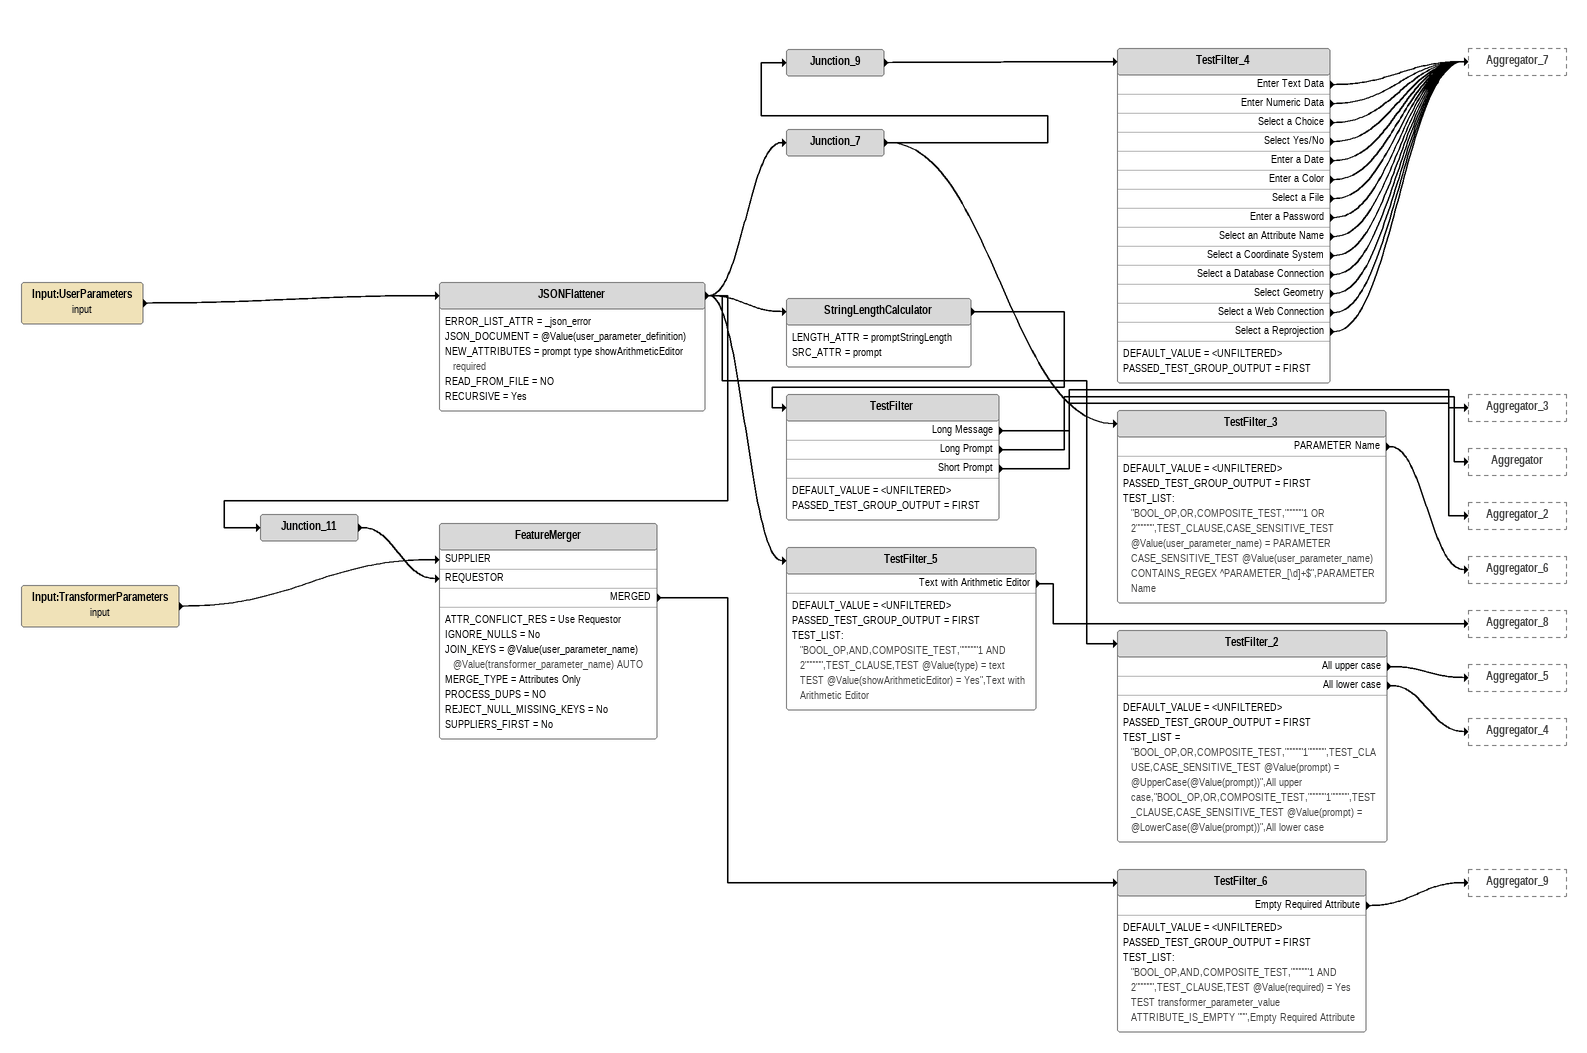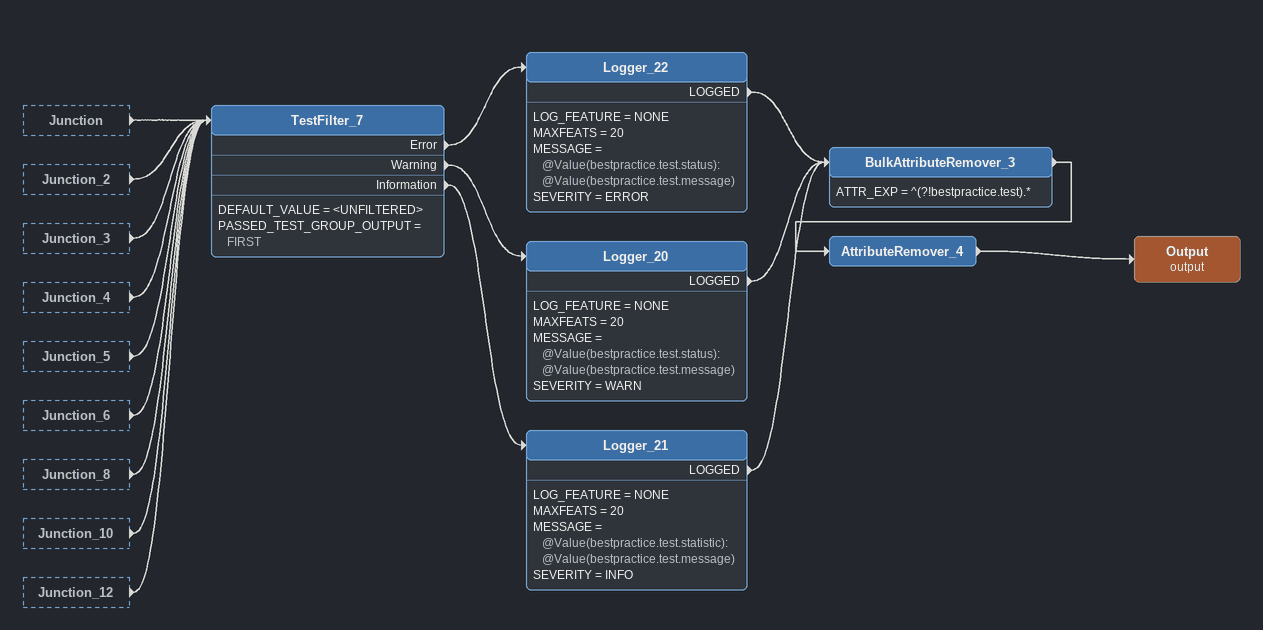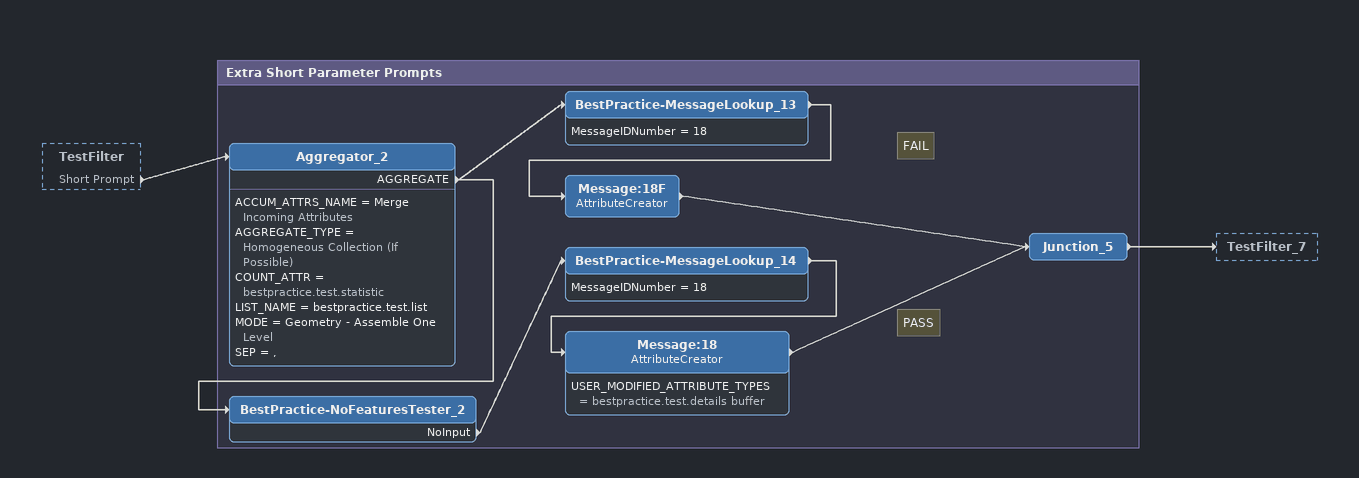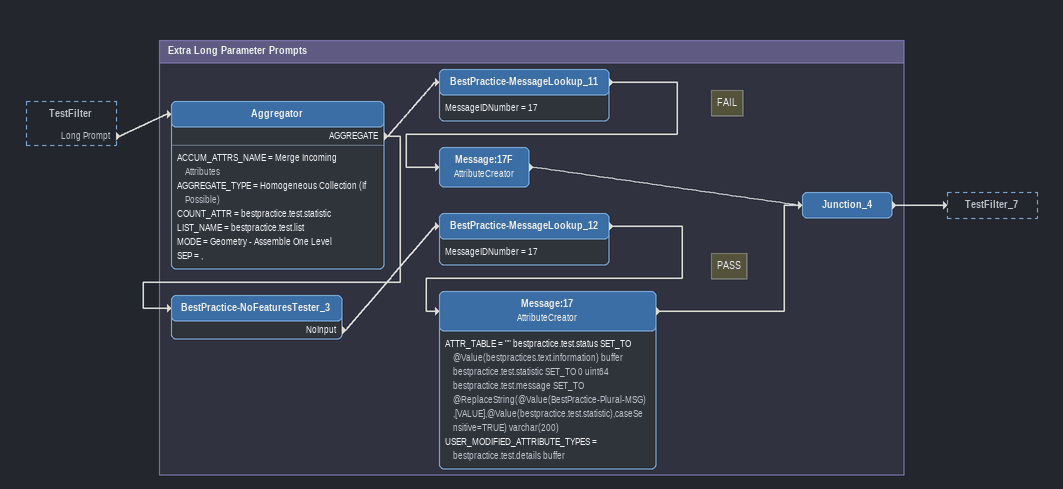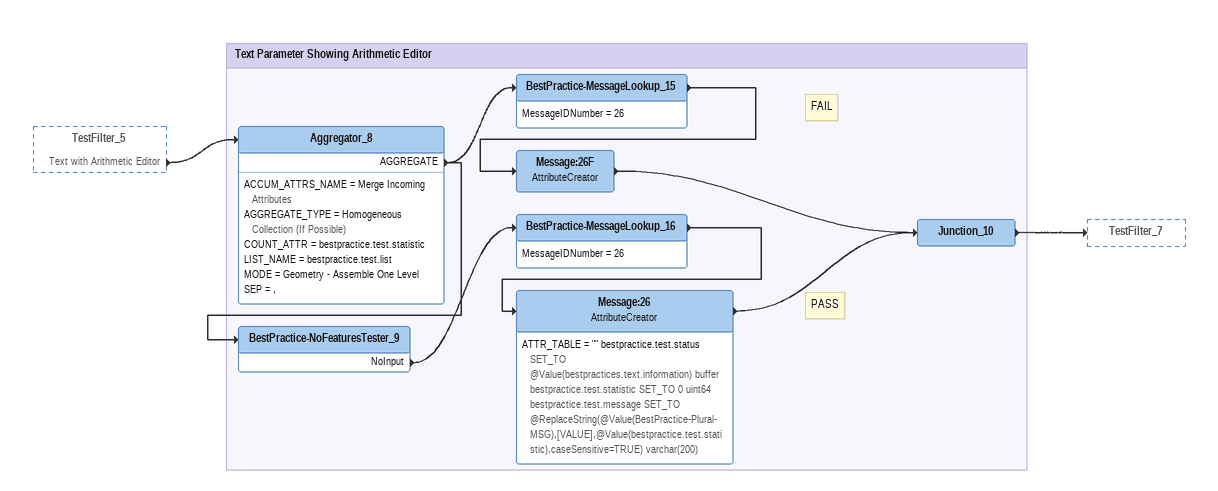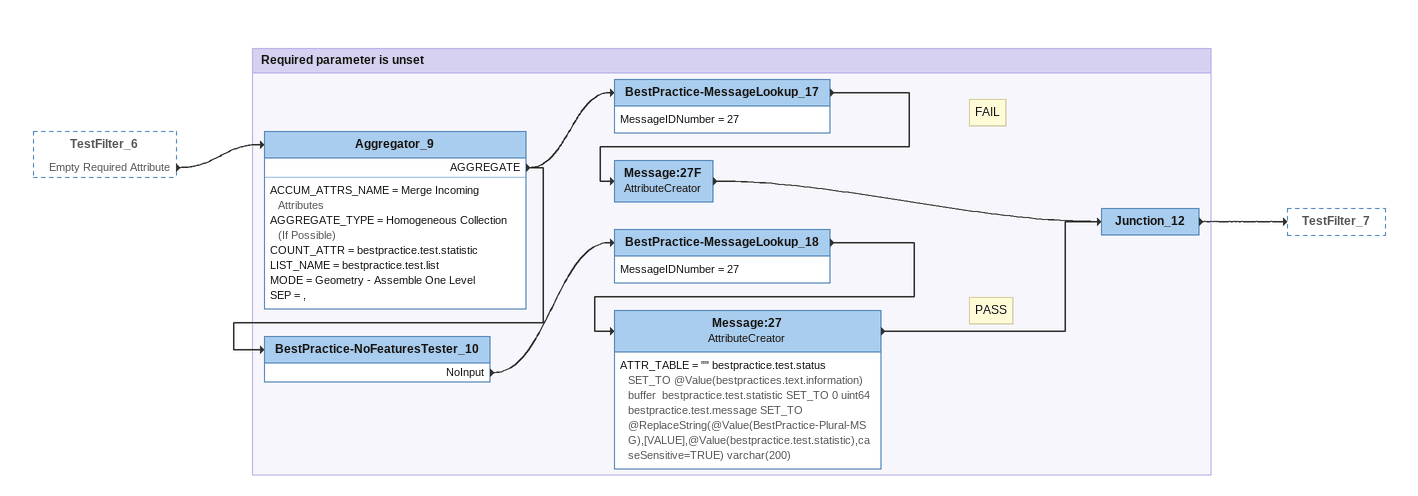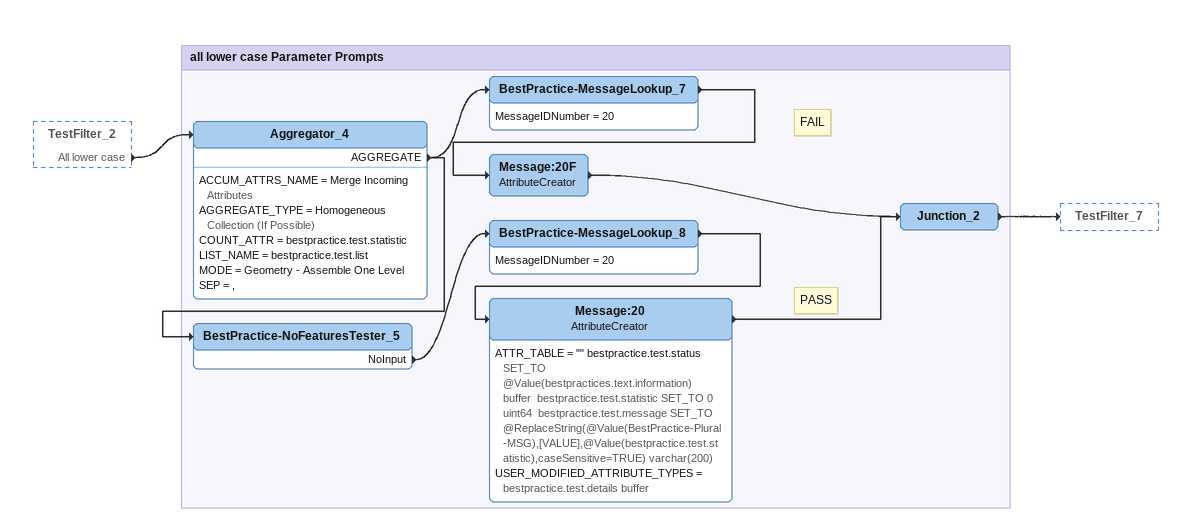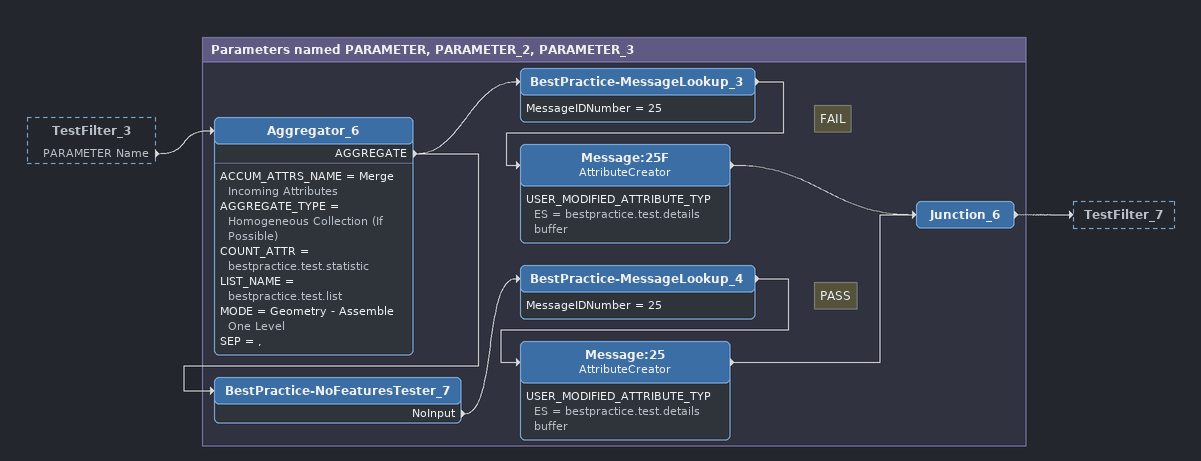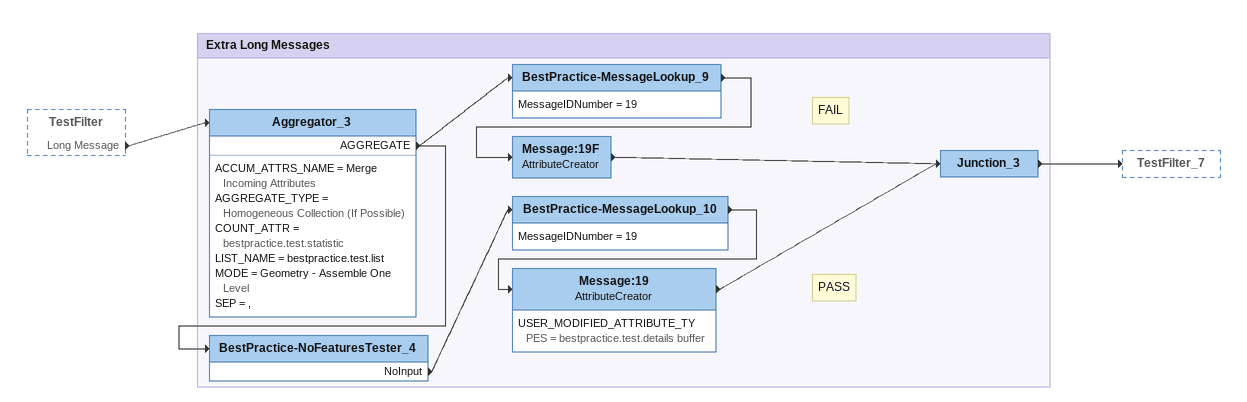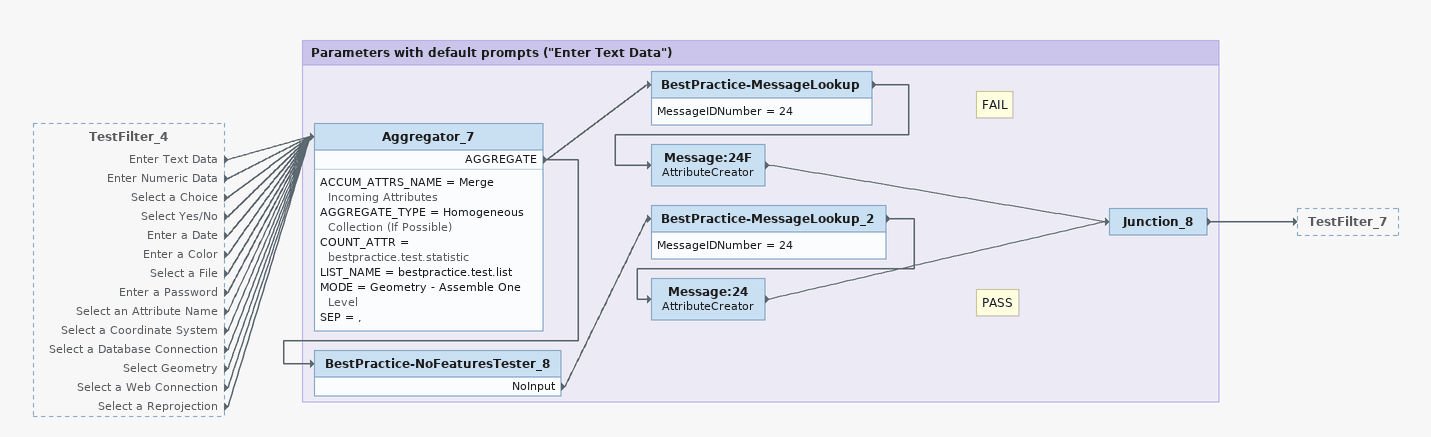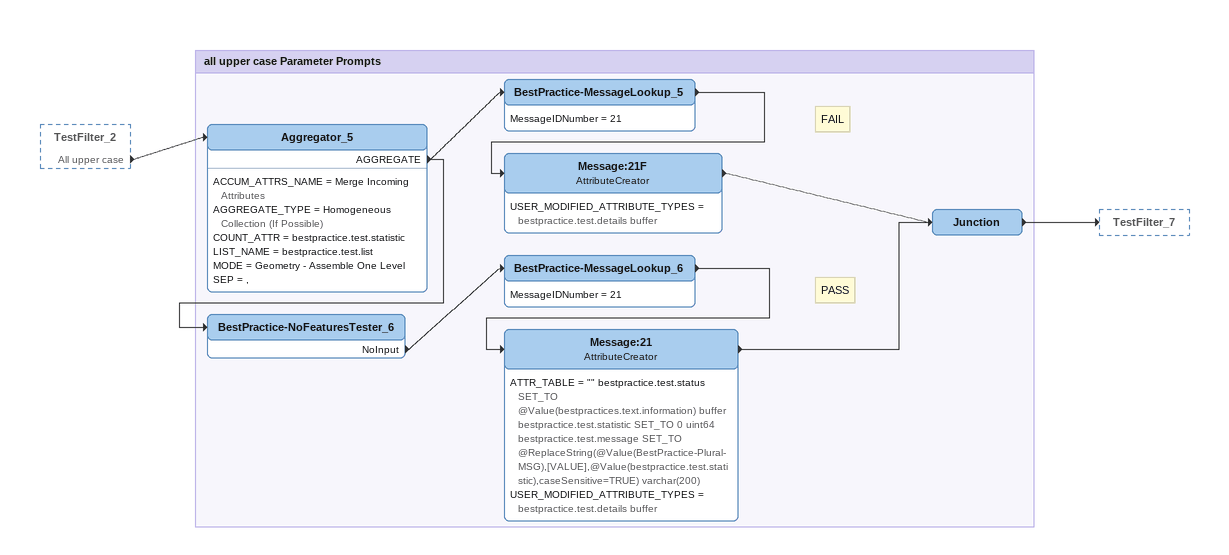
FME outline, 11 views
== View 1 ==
Input:UserParameters (input)
    -> JSONFlattener
JSONFlattener
    ERROR_LIST_ATTR = _json_error
    JSON_DOCUMENT = @Value(user_parameter_definition)
    NEW_ATTRIBUTES = prompt type showArithmeticEditor required
    READ_FROM_FILE = NO
    RECURSIVE = Yes
    -> StringLengthCalculator
    -> TestFilter_2
    -> Junction_7
    -> TestFilter_5
    -> Junction_11
Junction_7
    -> Junction_9
    -> TestFilter_3
Junction_9
    -> TestFilter_4
TestFilter_4
    DEFAULT_VALUE = <UNFILTERED>
    PASSED_TEST_GROUP_OUTPUT = FIRST
    Enter Text Data -> Aggregator_7
    Enter Numeric Data -> Aggregator_7
    Select a Choice -> Aggregator_7
    Select Yes/No -> Aggregator_7
    Enter a Date -> Aggregator_7
    Enter a Color -> Aggregator_7
    Select a File -> Aggregator_7
    Enter a Password -> Aggregator_7
    Select an Attribute Name -> Aggregator_7
    Select a Coordinate System -> Aggregator_7
    Select a Database Connection -> Aggregator_7
    Select Geometry -> Aggregator_7
    Select a Web Connection -> Aggregator_7
    Select a Reprojection -> Aggregator_7
TestFilter_3
    DEFAULT_VALUE = <UNFILTERED>
    PASSED_TEST_GROUP_OUTPUT = FIRST
    TEST_LIST:
      "BOOL_OP,OR,COMPOSITE_TEST,""""""1 OR 2"""""",TEST_CLAUSE,CASE_SENSITIVE_TEST @Value(user_parameter_name) = PARAMETER
      CASE_SENSITIVE_TEST @Value(user_parameter_name) CONTAINS_REGEX ^PARAMETER_[\d]+$",PARAMETER Name
    PARAMETER Name -> Aggregator_6
TestFilter_2
    DEFAULT_VALUE = <UNFILTERED>
    PASSED_TEST_GROUP_OUTPUT = FIRST
    TEST_LIST = "BOOL_OP,OR,COMPOSITE_TEST,""""""1"""""",TEST_CLAUSE,CASE_SENSITIVE_TEST @Value(prompt) = @UpperCase(@Value(prompt))",All upper case,"BOOL_OP,OR,COMPOSITE_TEST,""""""1"""""",TEST_CLAUSE,CASE_SENSITIVE_TEST @Value(prompt) = @LowerCase(@Value(prompt))",All lower case
    All upper case -> Aggregator_5
    All lower case -> Aggregator_4
StringLengthCalculator
    LENGTH_ATTR = promptStringLength
    SRC_ATTR = prompt
    -> TestFilter
TestFilter
    DEFAULT_VALUE = <UNFILTERED>
    PASSED_TEST_GROUP_OUTPUT = FIRST
    Long Message -> Aggregator_3
    Long Prompt -> Aggregator
    Short Prompt -> Aggregator_2
TestFilter_5
    DEFAULT_VALUE = <UNFILTERED>
    PASSED_TEST_GROUP_OUTPUT = FIRST
    TEST_LIST:
      "BOOL_OP,AND,COMPOSITE_TEST,""""""1 AND 2"""""",TEST_CLAUSE,TEST @Value(type) = text
      TEST @Value(showArithmeticEditor) = Yes",Text with Arithmetic Editor
    Text with Arithmetic Editor -> Aggregator_8
Junction_11
    -> FeatureMerger [REQUESTOR]
Input:TransformerParameters (input)
    -> FeatureMerger [SUPPLIER]
FeatureMerger
    ATTR_CONFLICT_RES = Use Requestor
    IGNORE_NULLS = No
    JOIN_KEYS = @Value(user_parameter_name) @Value(transformer_parameter_name) AUTO
    MERGE_TYPE = Attributes Only
    PROCESS_DUPS = NO
    REJECT_NULL_MISSING_KEYS = No
    SUPPLIERS_FIRST = No
    MERGED -> TestFilter_6
TestFilter_6
    DEFAULT_VALUE = <UNFILTERED>
    PASSED_TEST_GROUP_OUTPUT = FIRST
    TEST_LIST:
      "BOOL_OP,AND,COMPOSITE_TEST,""""""1 AND 2"""""",TEST_CLAUSE,TEST @Value(required) = Yes
      TEST transformer_parameter_value ATTRIBUTE_IS_EMPTY """,Empty Required Attribute
    Empty Required Attribute -> Aggregator_9

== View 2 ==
Junction [outside]
    -> TestFilter_7
Junction_2 [outside]
    -> TestFilter_7
Junction_3 [outside]
    -> TestFilter_7
Junction_4 [outside]
    -> TestFilter_7
Junction_5 [outside]
    -> TestFilter_7
Junction_6 [outside]
    -> TestFilter_7
Junction_8 [outside]
    -> TestFilter_7
Junction_10 [outside]
    -> TestFilter_7
Junction_12 [outside]
    -> TestFilter_7
TestFilter_7
    DEFAULT_VALUE = <UNFILTERED>
    PASSED_TEST_GROUP_OUTPUT = FIRST
    Error -> Logger_22
    Warning -> Logger_20
    Information -> Logger_21
Logger_22
    LOG_FEATURE = NONE
    MAXFEATS = 20
    MESSAGE = @Value(bestpractice.test.status): @Value(bestpractice.test.message)
    SEVERITY = ERROR
    LOGGED -> BulkAttributeRemover_3
Logger_20
    LOG_FEATURE = NONE
    MAXFEATS = 20
    MESSAGE = @Value(bestpractice.test.status): @Value(bestpractice.test.message)
    SEVERITY = WARN
    LOGGED -> BulkAttributeRemover_3
Logger_21
    LOG_FEATURE = NONE
    MAXFEATS = 20
    MESSAGE = @Value(bestpractice.test.statistic): @Value(bestpractice.test.message)
    SEVERITY = INFO
    LOGGED -> BulkAttributeRemover_3
BulkAttributeRemover_3
    ATTR_EXP = ^(?!bestpractice.test).*
    -> AttributeRemover_4
AttributeRemover_4
    -> Output (output)
Output (output)

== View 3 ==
TestFilter [outside]
    Short Prompt -> Aggregator_2

Bookmark: Extra Short Parameter Prompts
Aggregator_2
    ACCUM_ATTRS_NAME = Merge Incoming Attributes
    AGGREGATE_TYPE = Homogeneous Collection (If Possible)
    COUNT_ATTR = bestpractice.test.statistic
    LIST_NAME = bestpractice.test.list
    MODE = Geometry - Assemble One Level
    SEP = ,
    AGGREGATE -> BestPractice-MessageLookup_13
    AGGREGATE -> BestPractice-NoFeaturesTester_2
BestPractice-MessageLookup_13
    MessageIDNumber = 18
    -> Message:18F
Message:18F: AttributeCreator
    -> Junction_5
BestPractice-NoFeaturesTester_2
    NoInput -> BestPractice-MessageLookup_14
BestPractice-MessageLookup_14
    MessageIDNumber = 18
    -> Message:18
Message:18: AttributeCreator
    USER_MODIFIED_ATTRIBUTE_TYPES = bestpractice.test.details buffer
    -> Junction_5
Note: FAIL
Note: PASS
Junction_5
    -> TestFilter_7

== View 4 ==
TestFilter [outside]
    Long Prompt -> Aggregator

Bookmark: Extra Long Parameter Prompts
Aggregator
    ACCUM_ATTRS_NAME = Merge Incoming Attributes
    AGGREGATE_TYPE = Homogeneous Collection (If Possible)
    COUNT_ATTR = bestpractice.test.statistic
    LIST_NAME = bestpractice.test.list
    MODE = Geometry - Assemble One Level
    SEP = ,
    AGGREGATE -> BestPractice-MessageLookup_11
    AGGREGATE -> BestPractice-NoFeaturesTester_3
BestPractice-MessageLookup_11
    MessageIDNumber = 17
    -> Message:17F
Note: FAIL
Message:17F: AttributeCreator
    -> Junction_4
BestPractice-NoFeaturesTester_3
    NoInput -> BestPractice-MessageLookup_12
BestPractice-MessageLookup_12
    MessageIDNumber = 17
    -> Message:17
Note: PASS
Message:17: AttributeCreator
    ATTR_TABLE = "" bestpractice.test.status SET_TO @Value(bestpractices.text.information) buffer  bestpractice.test.statistic SET_TO 0 uint64  bestpractice.test.message SET_TO @ReplaceString(@Value(BestPractice-Plural-MSG),[VALUE],@Value(bestpractice.test.statistic),caseSensitive=TRUE) varchar(200)
    USER_MODIFIED_ATTRIBUTE_TYPES = bestpractice.test.details buffer
    -> Junction_4
Junction_4
    -> TestFilter_7

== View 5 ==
TestFilter_5 [outside]
    Text with Arithmetic Editor -> Aggregator_8

Bookmark: Text Parameter Showing Arithmetic Editor
Aggregator_8
    ACCUM_ATTRS_NAME = Merge Incoming Attributes
    AGGREGATE_TYPE = Homogeneous Collection (If Possible)
    COUNT_ATTR = bestpractice.test.statistic
    LIST_NAME = bestpractice.test.list
    MODE = Geometry - Assemble One Level
    SEP = ,
    AGGREGATE -> BestPractice-MessageLookup_15
    AGGREGATE -> BestPractice-NoFeaturesTester_9
BestPractice-MessageLookup_15
    MessageIDNumber = 26
    -> Message:26F
Message:26F: AttributeCreator
    -> Junction_10
BestPractice-NoFeaturesTester_9
    NoInput -> BestPractice-MessageLookup_16
BestPractice-MessageLookup_16
    MessageIDNumber = 26
    -> Message:26
Message:26: AttributeCreator
    ATTR_TABLE = "" bestpractice.test.status SET_TO @Value(bestpractices.text.information) buffer  bestpractice.test.statistic SET_TO 0 uint64  bestpractice.test.message SET_TO @ReplaceString(@Value(BestPractice-Plural-MSG),[VALUE],@Value(bestpractice.test.statistic),caseSensitive=TRUE) varchar(200)
    -> Junction_10
Note: PASS
Note: FAIL
Junction_10
    -> TestFilter_7

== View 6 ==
TestFilter_6 [outside]
    Empty Required Attribute -> Aggregator_9

Bookmark: Required parameter is unset
Aggregator_9
    ACCUM_ATTRS_NAME = Merge Incoming Attributes
    AGGREGATE_TYPE = Homogeneous Collection (If Possible)
    COUNT_ATTR = bestpractice.test.statistic
    LIST_NAME = bestpractice.test.list
    MODE = Geometry - Assemble One Level
    SEP = ,
    AGGREGATE -> BestPractice-MessageLookup_17
    AGGREGATE -> BestPractice-NoFeaturesTester_10
BestPractice-MessageLookup_17
    MessageIDNumber = 27
    -> Message:27F
Message:27F: AttributeCreator
    -> Junction_12
BestPractice-NoFeaturesTester_10
    NoInput -> BestPractice-MessageLookup_18
BestPractice-MessageLookup_18
    MessageIDNumber = 27
    -> Message:27
Note: PASS
Message:27: AttributeCreator
    ATTR_TABLE = "" bestpractice.test.status SET_TO @Value(bestpractices.text.information) buffer  bestpractice.test.statistic SET_TO 0 uint64  bestpractice.test.message SET_TO @ReplaceString(@Value(BestPractice-Plural-MSG),[VALUE],@Value(bestpractice.test.statistic),caseSensitive=TRUE) varchar(200)
    -> Junction_12
Note: FAIL
Junction_12
    -> TestFilter_7

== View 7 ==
TestFilter_2 [outside]
    All lower case -> Aggregator_4

Bookmark: all lower case Parameter Prompts
Aggregator_4
    ACCUM_ATTRS_NAME = Merge Incoming Attributes
    AGGREGATE_TYPE = Homogeneous Collection (If Possible)
    COUNT_ATTR = bestpractice.test.statistic
    LIST_NAME = bestpractice.test.list
    MODE = Geometry - Assemble One Level
    SEP = ,
    AGGREGATE -> BestPractice-MessageLookup_7
    AGGREGATE -> BestPractice-NoFeaturesTester_5
BestPractice-MessageLookup_7
    MessageIDNumber = 20
    -> Message:20F
Note: FAIL
Message:20F: AttributeCreator
    -> Junction_2
BestPractice-NoFeaturesTester_5
    NoInput -> BestPractice-MessageLookup_8
BestPractice-MessageLookup_8
    MessageIDNumber = 20
    -> Message:20
Note: PASS
Message:20: AttributeCreator
    ATTR_TABLE = "" bestpractice.test.status SET_TO @Value(bestpractices.text.information) buffer  bestpractice.test.statistic SET_TO 0 uint64  bestpractice.test.message SET_TO @ReplaceString(@Value(BestPractice-Plural-MSG),[VALUE],@Value(bestpractice.test.statistic),caseSensitive=TRUE) varchar(200)
    USER_MODIFIED_ATTRIBUTE_TYPES = bestpractice.test.details buffer
    -> Junction_2
Junction_2
    -> TestFilter_7

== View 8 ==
TestFilter_3 [outside]
    PARAMETER Name -> Aggregator_6

Bookmark: Parameters named PARAMETER, PARAMETER_2, PARAMETER_3
Aggregator_6
    ACCUM_ATTRS_NAME = Merge Incoming Attributes
    AGGREGATE_TYPE = Homogeneous Collection (If Possible)
    COUNT_ATTR = bestpractice.test.statistic
    LIST_NAME = bestpractice.test.list
    MODE = Geometry - Assemble One Level
    SEP = ,
    AGGREGATE -> BestPractice-MessageLookup_3
    AGGREGATE -> BestPractice-NoFeaturesTester_7
BestPractice-MessageLookup_3
    MessageIDNumber = 25
    -> Message:25F
Note: FAIL
Message:25F: AttributeCreator
    USER_MODIFIED_ATTRIBUTE_TYPES = bestpractice.test.details buffer
    -> Junction_6
BestPractice-NoFeaturesTester_7
    NoInput -> BestPractice-MessageLookup_4
BestPractice-MessageLookup_4
    MessageIDNumber = 25
    -> Message:25
Note: PASS
Message:25: AttributeCreator
    USER_MODIFIED_ATTRIBUTE_TYPES = bestpractice.test.details buffer
    -> Junction_6
Junction_6
    -> TestFilter_7

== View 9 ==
TestFilter [outside]
    Long Message -> Aggregator_3

Bookmark: Extra Long Messages
Aggregator_3
    ACCUM_ATTRS_NAME = Merge Incoming Attributes
    AGGREGATE_TYPE = Homogeneous Collection (If Possible)
    COUNT_ATTR = bestpractice.test.statistic
    LIST_NAME = bestpractice.test.list
    MODE = Geometry - Assemble One Level
    SEP = ,
    AGGREGATE -> BestPractice-MessageLookup_9
    AGGREGATE -> BestPractice-NoFeaturesTester_4
BestPractice-MessageLookup_9
    MessageIDNumber = 19
    -> Message:19F
Note: FAIL
Message:19F: AttributeCreator
    -> Junction_3
BestPractice-NoFeaturesTester_4
    NoInput -> BestPractice-MessageLookup_10
BestPractice-MessageLookup_10
    MessageIDNumber = 19
    -> Message:19
Note: PASS
Message:19: AttributeCreator
    USER_MODIFIED_ATTRIBUTE_TYPES = bestpractice.test.details buffer
    -> Junction_3
Junction_3
    -> TestFilter_7

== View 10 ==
TestFilter_4 [outside]
    Enter Text Data -> Aggregator_7
    Enter Numeric Data -> Aggregator_7
    Select a Choice -> Aggregator_7
    Select Yes/No -> Aggregator_7
    Enter a Date -> Aggregator_7
    Enter a Color -> Aggregator_7
    Select a File -> Aggregator_7
    Enter a Password -> Aggregator_7
    Select an Attribute Name -> Aggregator_7
    Select a Coordinate System -> Aggregator_7
    Select a Database Connection -> Aggregator_7
    Select Geometry -> Aggregator_7
    Select a Web Connection -> Aggregator_7
    Select a Reprojection -> Aggregator_7

Bookmark: Parameters with default prompts ("Enter Text Data")
Aggregator_7
    ACCUM_ATTRS_NAME = Merge Incoming Attributes
    AGGREGATE_TYPE = Homogeneous Collection (If Possible)
    COUNT_ATTR = bestpractice.test.statistic
    LIST_NAME = bestpractice.test.list
    MODE = Geometry - Assemble One Level
    SEP = ,
    AGGREGATE -> BestPractice-MessageLookup
    AGGREGATE -> BestPractice-NoFeaturesTester_8
BestPractice-MessageLookup
    MessageIDNumber = 24
    -> Message:24F
Message:24F: AttributeCreator
    -> Junction_8
BestPractice-NoFeaturesTester_8
    NoInput -> BestPractice-MessageLookup_2
BestPractice-MessageLookup_2
    MessageIDNumber = 24
    -> Message:24
Note: PASS
Message:24: AttributeCreator
    -> Junction_8
Note: FAIL
Junction_8
    -> TestFilter_7

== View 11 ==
TestFilter_2 [outside]
    All upper case -> Aggregator_5

Bookmark: all upper case Parameter Prompts
Aggregator_5
    ACCUM_ATTRS_NAME = Merge Incoming Attributes
    AGGREGATE_TYPE = Homogeneous Collection (If Possible)
    COUNT_ATTR = bestpractice.test.statistic
    LIST_NAME = bestpractice.test.list
    MODE = Geometry - Assemble One Level
    SEP = ,
    AGGREGATE -> BestPractice-MessageLookup_5
    AGGREGATE -> BestPractice-NoFeaturesTester_6
BestPractice-MessageLookup_5
    MessageIDNumber = 21
    -> Message:21F
Note: FAIL
Message:21F: AttributeCreator
    USER_MODIFIED_ATTRIBUTE_TYPES = bestpractice.test.details buffer
    -> Junction
BestPractice-NoFeaturesTester_6
    NoInput -> BestPractice-MessageLookup_6
BestPractice-MessageLookup_6
    MessageIDNumber = 21
    -> Message:21
Note: PASS
Message:21: AttributeCreator
    ATTR_TABLE = "" bestpractice.test.status SET_TO @Value(bestpractices.text.information) buffer  bestpractice.test.statistic SET_TO 0 uint64  bestpractice.test.message SET_TO @ReplaceString(@Value(BestPractice-Plural-MSG),[VALUE],@Value(bestpractice.test.statistic),caseSensitive=TRUE) varchar(200)
    USER_MODIFIED_ATTRIBUTE_TYPES = bestpractice.test.details buffer
    -> Junction
Junction
    -> TestFilter_7
